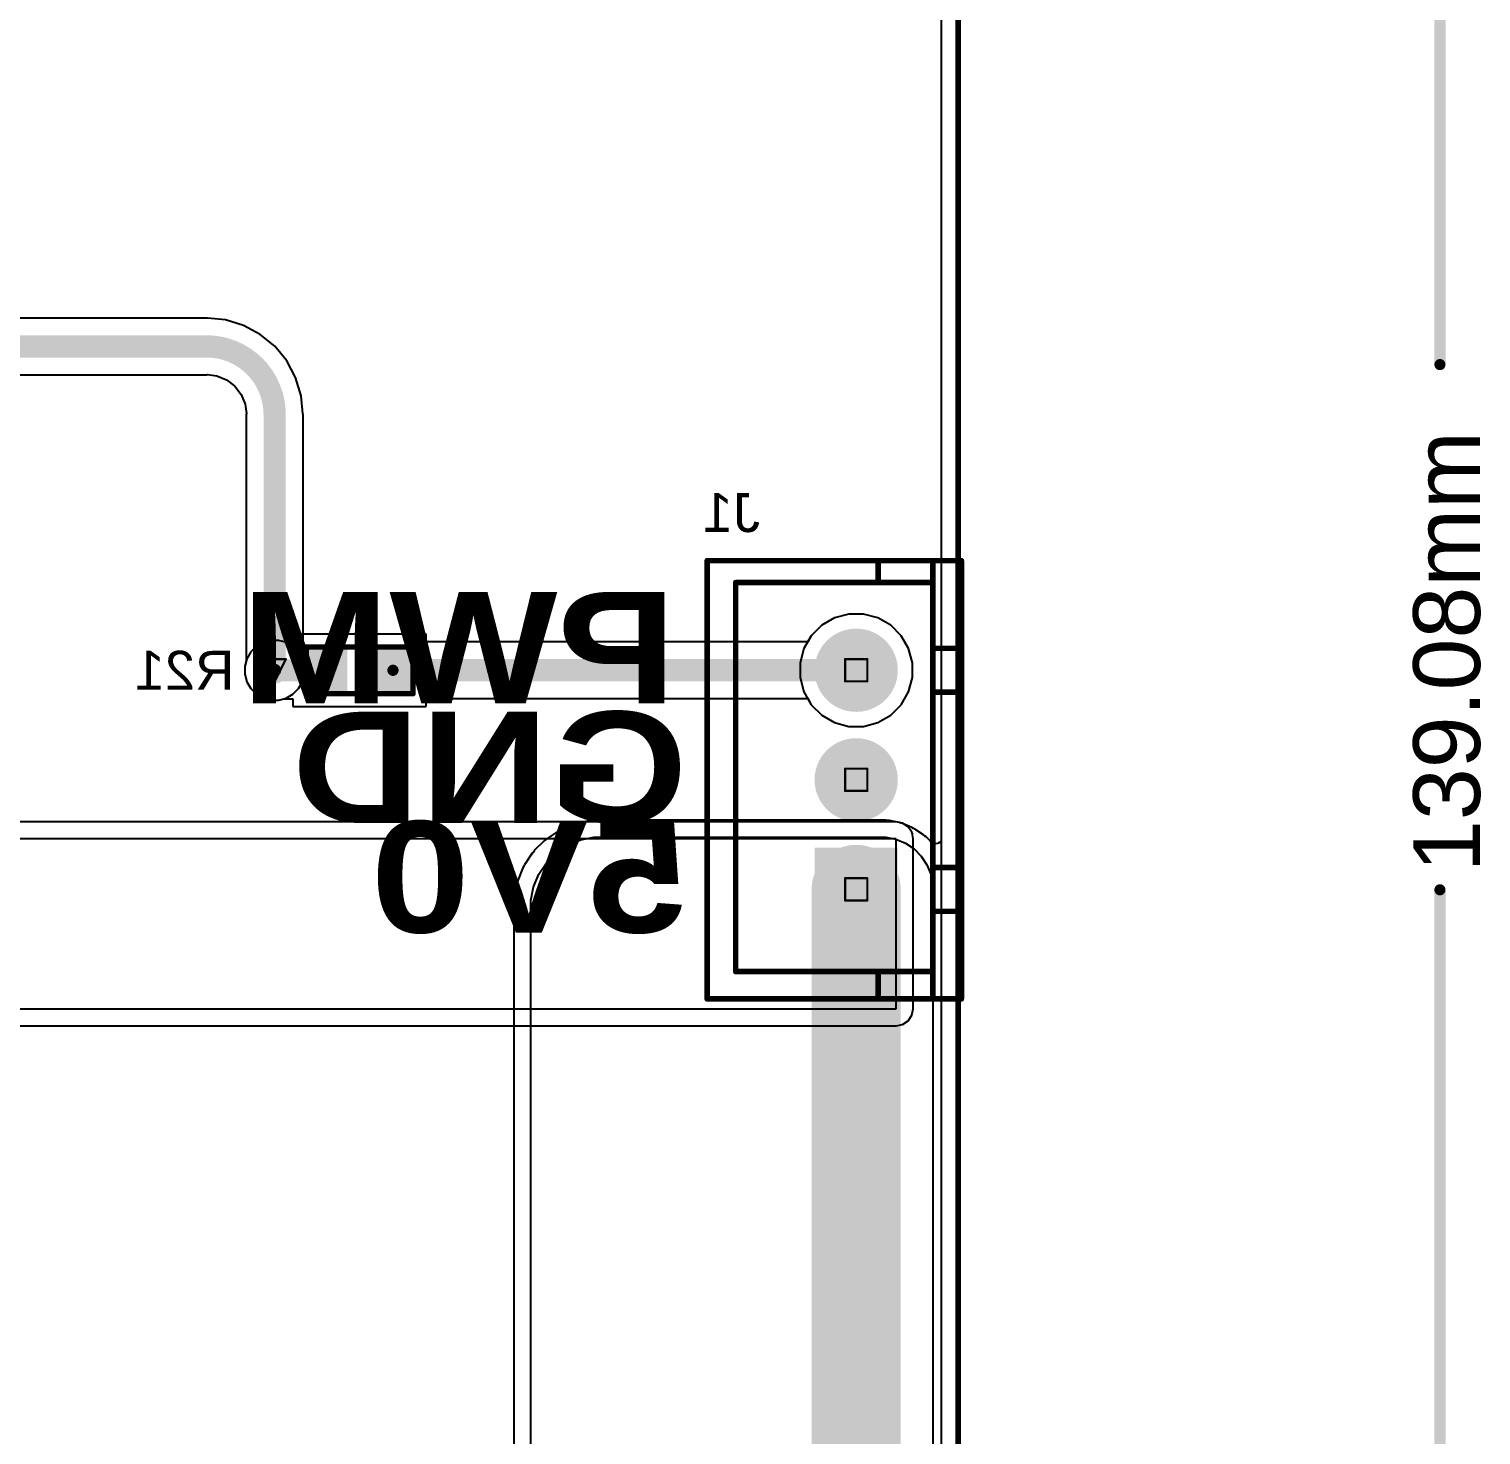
# Model space of a CAD drawing. Header units: inches. Extents: x -18 to 217, y -14 to 159.
# Drawn here: x 56.96 to 90.09, y 44.25 to 76.33 of the extents above; entities that cross this region are included whole.
import ezdxf

# ---------------------------------------------------------------- set-up
doc = ezdxf.new("R2010")
doc.units = ezdxf.units.IN
for name, color, linetype in [('Board Outline', 216, 'Continuous'), ('Bottom Layer', 5, 'Continuous'), ('Bottom Overlay', 54, 'Continuous'), ('Bottom Paste', 16, 'Continuous'), ('Bottom Solder', 6, 'Continuous'), ('Dimension', 6, 'Continuous'), ('Drill Drawing', 1, 'Continuous'), ('Multi-Layer', 9, 'Continuous'), ('Pad Holes', 156, 'Continuous'), ('Top Layer', 1, 'Continuous'), ('Top Solder', 216, 'Continuous'), ('Via Holes', 16, 'Continuous')]:
    doc.layers.add(name, color=color, linetype=linetype)
doc.styles.add('Arial', font='', dxfattribs={"height": 0.2})
doc.styles.add('Arial Black_Bold', font='', dxfattribs={"height": 0.2})
doc.styles.get('Arial').set_extended_font_data('Arial')
doc.styles.get('Arial Black_Bold').set_extended_font_data('Arial Black', bold=True)

# ---------------------------------------------------------------- blocks, each defined once
blk = doc.blocks.new('R___0603_B_2')
at = {"layer": 'Bottom Layer'}
for points in [[(-1.143, -0.4445), (-1.143, 0.4445), (-0.3809999999999999, 0.4445), (-0.3809999999999999, -0.4445)], [(0.3809999999999999, -0.4445), (0.3809999999999999, 0.4445), (1.143, 0.4445), (1.143, -0.4445)]]:
    blk.add_hatch(color=5, dxfattribs=at).paths.add_polyline_path(points)
at = {"layer": 'Bottom Paste'}
for points in [[(-1.143, -0.4445), (-1.143, 0.4445), (-0.3809999999999999, 0.4445), (-0.3809999999999999, -0.4445)], [(0.3809999999999999, -0.4445), (0.3809999999999999, 0.4445), (1.143, 0.4445), (1.143, -0.4445)]]:
    blk.add_hatch(color=16, dxfattribs=at).paths.add_polyline_path(points)
at = {"layer": 'Bottom Solder'}
for points in [[(-1.2446, -0.5460999999999999), (-1.2446, 0.5460999999999999), (-0.2794, 0.5460999999999999), (-0.2794, -0.5460999999999999)], [(0.2794, -0.5460999999999999), (0.2794, 0.5460999999999999), (1.2446, 0.5460999999999999), (1.2446, -0.5460999999999999)]]:
    blk.add_hatch(color=6, dxfattribs=at).paths.add_polyline_path(points)
at = {"layer": 'Bottom Overlay', "const_width": 0.127}
for points in [[(-1.2192, 0.53340254), (-1.21920508, -0.53339492)], [(1.21920508, 0.53339492), (-1.2192, 0.53340254)], [(1.21920508, 0.53339492), (1.2192, -0.53340254)], [(1.2192, -0.53340254), (-1.21920508, -0.53339492)]]:
    blk.add_lwpolyline(points, dxfattribs=at)
at = {"layer": 'Bottom Overlay', "const_width": 0.0635}
for points in [[(-1.25095, 0.53340254, 1), (-1.18745, 0.53340254, 1)], [(-1.25095, 0.53340254, 1), (-1.18745, 0.53340254, 1)], [(1.18745508, 0.53339492, 1), (1.25095508, 0.53339492, 1)], [(1.18745508, 0.53339492, 1), (1.25095508, 0.53339492, 1)], [(-1.25095508, -0.53339492, 1), (-1.18745508, -0.53339492, 1)], [(-1.25095508, -0.53339492, 1), (-1.18745508, -0.53339492, 1)], [(1.18745, -0.53340254, 1), (1.25095, -0.53340254, 1)], [(1.18745, -0.53340254, 1), (1.25095, -0.53340254, 1)]]:
    blk.add_lwpolyline(points, format="xyb", close=True, dxfattribs=at)
blk = doc.blocks.new('XH_3A_B_71')
at = {"layer": 'Bottom Layer'}
h = blk.add_hatch(color=5, dxfattribs=at)
edge = h.paths.add_edge_path()
edge.add_arc((-2.499995, 0), 0.8999982, 0, 360)
h = blk.add_hatch(color=5, dxfattribs=at)
edge = h.paths.add_edge_path()
edge.add_arc((0, 0), 0.8999982, 0, 360)
blk.add_hatch(color=5, dxfattribs=at).paths.add_polyline_path([(1.5999968, 0.8999982), (3.3999932, 0.8999982), (3.3999932, -0.8999982), (1.5999968, -0.8999982)])
at = {"layer": 'Bottom Solder'}
h = blk.add_hatch(color=6, dxfattribs=at)
edge = h.paths.add_edge_path()
edge.add_arc((-2.499995, 0), 0.9500107999999999, 0, 360)
h = blk.add_hatch(color=6, dxfattribs=at)
edge = h.paths.add_edge_path()
edge.add_arc((0, 0), 0.9500107999999999, 0, 360)
blk.add_hatch(color=6, dxfattribs=at).paths.add_polyline_path([(1.5499842, 0.9500107999999999), (3.4500058, 0.9500107999999999), (3.4500058, -0.9500107999999999), (1.5499842, -0.9500107999999999)])
at = {"layer": 'Multi-Layer'}
h = blk.add_hatch(color=9, dxfattribs=at)
edge = h.paths.add_edge_path()
edge.add_arc((-2.499995, 0), 0.8999982, 0, 360)
h = blk.add_hatch(color=9, dxfattribs=at)
edge = h.paths.add_edge_path()
edge.add_arc((0, 0), 0.8999982, 0, 360)
blk.add_hatch(color=9, dxfattribs=at).paths.add_polyline_path([(1.5999968, 0.8999982), (3.3999932, 0.8999982), (3.3999932, -0.8999982), (1.5999968, -0.8999982)])
at = {"layer": 'Pad Holes'}
h = blk.add_hatch(color=7, dxfattribs=at)
edge = h.paths.add_edge_path()
edge.add_arc((-2.499995, 0), 0.499999, 0, 360)
h = blk.add_hatch(color=7, dxfattribs=at)
edge = h.paths.add_edge_path()
edge.add_arc((0, 0), 0.499999, 0, 360)
h = blk.add_hatch(color=7, dxfattribs=at)
edge = h.paths.add_edge_path()
edge.add_arc((2.499995, 0), 0.499999, 0, 360)
at = {"layer": 'Top Layer'}
h = blk.add_hatch(color=1, dxfattribs=at)
edge = h.paths.add_edge_path()
edge.add_arc((-2.499995, 0), 0.8999982, 0, 360)
h = blk.add_hatch(color=1, dxfattribs=at)
edge = h.paths.add_edge_path()
edge.add_arc((0, 0), 0.8999982, 0, 360)
blk.add_hatch(color=1, dxfattribs=at).paths.add_polyline_path([(1.5999968, 0.8999982), (3.3999932, 0.8999982), (3.3999932, -0.8999982), (1.5999968, -0.8999982)])
at = {"layer": 'Top Solder'}
h = blk.add_hatch(color=216, dxfattribs=at)
edge = h.paths.add_edge_path()
edge.add_arc((-2.499995, 0), 0.9500107999999999, 0, 360)
h = blk.add_hatch(color=216, dxfattribs=at)
edge = h.paths.add_edge_path()
edge.add_arc((0, 0), 0.9500107999999999, 0, 360)
blk.add_hatch(color=216, dxfattribs=at).paths.add_polyline_path([(1.5499842, 0.9500107999999999), (3.4500058, 0.9500107999999999), (3.4500058, -0.9500107999999999), (1.5499842, -0.9500107999999999)])
at = {"layer": 'Bottom Overlay', "const_width": 0.127}
for points in [[(-4.99999508, 2.39999266), (5.00001286, 2.3999952)], [(-4.999989999999999, -3.39999066), (-4.99999508, 2.39999266)], [(-1.999869, 2.37515146), (-2.999867, 2.37515146)], [(-2.99986446, 1.75006), (-2.999867, 2.37515146)], [(-1.999869, 1.75006254), (-1.999869, 2.37515146)], [(2.000123, 2.37515146), (3.000121, 2.375154)], [(2.00012554, 1.75006254), (2.000123, 2.37515146)], [(3.000121, 1.75006), (3.000121, 2.375154)], [(5.0000154, -3.3999932), (5.00001286, 2.3999952)], [(-4.499737, 1.75006254), (-4.999863, 1.75006254)], [(-4.99986046, 0.500126), (-4.999863, 1.75006254)], [(-4.49999862, -2.750058), (-4.499991, 1.75006)], [(4.375017919999999, 1.75005746), (-4.499991, 1.75006)], [(-4.499737, 0.500126), (-4.499737, 1.75006254)], [(-2.99986446, 1.75006), (-1.999869, 1.75006254)], [(3.000121, 1.75006), (2.00012554, 1.75006254)], [(4.375017919999999, 1.75005746), (5.000116999999999, 1.75006254)], [(4.37502554, -2.750058), (4.375017919999999, 1.75005746)], [(4.375023, 0.500126), (4.375017919999999, 1.75005746)], [(5.000116999999999, 0.5001310800000001), (5.000116999999999, 1.75006254)], [(-4.499737, 0.500126), (-4.99986046, 0.500126)], [(4.375023, 0.500126), (5.000116999999999, 0.5001310800000001)], [(4.37502554, -2.750058), (-4.49999862, -2.750058)], [(5.0000154, -3.3999932), (-4.999989999999999, -3.39999066)]]:
    blk.add_lwpolyline(points, dxfattribs=at)
at = {"layer": 'Bottom Overlay', "const_width": 0.0635}
for points in [[(-5.031745079999999, 2.39999266, 1), (-4.96824508, 2.39999266, 1)], [(-5.031745079999999, 2.39999266, 1), (-4.96824508, 2.39999266, 1)], [(-3.031617, 2.37515146, 1), (-2.968117, 2.37515146, 1)], [(-3.031617, 2.37515146, 1), (-2.968117, 2.37515146, 1)], [(-2.031619, 2.37515146, 1), (-1.968119, 2.37515146, 1)], [(-2.031619, 2.37515146, 1), (-1.968119, 2.37515146, 1)], [(1.968373, 2.37515146, 1), (2.031873, 2.37515146, 1)], [(1.968373, 2.37515146, 1), (2.031873, 2.37515146, 1)], [(2.968371, 2.375154, 1), (3.031871, 2.375154, 1)], [(2.968371, 2.375154, 1), (3.031871, 2.375154, 1)], [(4.968262859999999, 2.3999952, 1), (5.03176286, 2.3999952, 1)], [(4.968262859999999, 2.3999952, 1), (5.03176286, 2.3999952, 1)], [(-5.031612999999999, 1.75006254, 1), (-4.968113, 1.75006254, 1)], [(-5.031612999999999, 1.75006254, 1), (-4.968113, 1.75006254, 1)], [(-4.531740999999999, 1.75006, 1), (-4.468240999999999, 1.75006, 1)], [(-4.531740999999999, 1.75006, 1), (-4.468240999999999, 1.75006, 1)], [(-4.531487, 1.75006254, 1), (-4.467987, 1.75006254, 1)], [(-4.531487, 1.75006254, 1), (-4.467987, 1.75006254, 1)], [(-3.03161446, 1.75006, 1), (-2.96811446, 1.75006, 1)], [(-3.03161446, 1.75006, 1), (-2.96811446, 1.75006, 1)], [(-2.031619, 1.75006254, 1), (-1.968119, 1.75006254, 1)], [(-2.031619, 1.75006254, 1), (-1.968119, 1.75006254, 1)], [(1.96837554, 1.75006254, 1), (2.03187554, 1.75006254, 1)], [(1.96837554, 1.75006254, 1), (2.03187554, 1.75006254, 1)], [(2.968371, 1.75006, 1), (3.031871, 1.75006, 1)], [(2.968371, 1.75006, 1), (3.031871, 1.75006, 1)], [(4.34326792, 1.75005746, 1), (4.40676792, 1.75005746, 1)], [(4.34326792, 1.75005746, 1), (4.40676792, 1.75005746, 1)], [(4.34326792, 1.75005746, 1), (4.40676792, 1.75005746, 1)], [(4.34326792, 1.75005746, 1), (4.40676792, 1.75005746, 1)], [(4.968367, 1.75006254, 1), (5.031867, 1.75006254, 1)], [(4.968367, 1.75006254, 1), (5.031867, 1.75006254, 1)], [(-5.03161046, 0.500126, 1), (-4.968110459999999, 0.500126, 1)], [(-5.03161046, 0.500126, 1), (-4.968110459999999, 0.500126, 1)], [(-4.531487, 0.500126, 1), (-4.467987, 0.500126, 1)], [(-4.531487, 0.500126, 1), (-4.467987, 0.500126, 1)], [(4.343273, 0.500126, 1), (4.406773, 0.500126, 1)], [(4.343273, 0.500126, 1), (4.406773, 0.500126, 1)], [(4.968367, 0.5001310800000001, 1), (5.031867, 0.5001310800000001, 1)], [(4.968367, 0.5001310800000001, 1), (5.031867, 0.5001310800000001, 1)], [(-4.53174862, -2.750058, 1), (-4.46824862, -2.750058, 1)], [(-4.53174862, -2.750058, 1), (-4.46824862, -2.750058, 1)], [(4.34327554, -2.750058, 1), (4.40677554, -2.750058, 1)], [(4.34327554, -2.750058, 1), (4.40677554, -2.750058, 1)], [(-5.03174, -3.39999066, 1), (-4.96824, -3.39999066, 1)], [(-5.03174, -3.39999066, 1), (-4.96824, -3.39999066, 1)], [(4.9682654, -3.3999932, 1), (5.031765399999999, -3.3999932, 1)], [(4.9682654, -3.3999932, 1), (5.031765399999999, -3.3999932, 1)]]:
    blk.add_lwpolyline(points, format="xyb", close=True, dxfattribs=at)

msp = doc.modelspace()

# ---------------------------------------------------------------- hatches: boundary and pattern name
at = {"layer": 'Bottom Layer'}
h = msp.add_hatch(color=5, dxfattribs=at)
edge = h.paths.add_edge_path()
edge.add_arc((62.56839912, 61.7006005), 0.2999994, 0, 360)
at = {"layer": 'Top Layer'}
h = msp.add_hatch(color=1, dxfattribs=at)
edge = h.paths.add_edge_path()
edge.add_arc((62.56839912, 61.7006005), 0.2999994, 0, 360)
at = {"layer": 'Via Holes'}
h = msp.add_hatch(color=7, dxfattribs=at)
edge = h.paths.add_edge_path()
edge.add_arc((62.56839912, 61.7006005), 0.1499997, 0, 360)

# ---------------------------------------------------------------- linework, layer by layer
at = {"layer": 'Board Outline', "const_width": 0.127}
msp.add_lwpolyline([(78.16099684, -1.4500479), (78.16099684, 82.39995204)], dxfattribs=at)
msp.add_lwpolyline([(78.16099684, -1.4500479), (78.16099684, 82.39995204)], dxfattribs=at)
msp.add_lwpolyline([(78.16099684, -1.4500479), (78.16099684, 82.39995204)], dxfattribs=at)
msp.add_lwpolyline([(78.16099684, -1.4500479), (78.16099684, 82.39995204)], dxfattribs=at)
at = {"layer": 'Bottom Layer'}
for p, q in [((77.77254701999999, 82.39995204), (77.77253939999999, -1.45005044)), ((75.667362, 62.98299315999999), (75.34156128, 62.89569589999999)), ((76.00465367999999, 62.98299315999999), (75.667362, 62.98299315999999)), ((76.3304544, 62.89569589999999), (76.00465367999999, 62.98299315999999)), ((75.0494562, 62.72705006), (74.81095273999999, 62.4885466)), ((75.34156128, 62.89569589999999), (75.0494562, 62.72705006)), ((76.62255948, 62.72705006), (76.3304544, 62.89569589999999)), ((76.86106294, 62.4885466), (76.62255948, 62.72705006)), ((62.30554214, 62.33519156), (62.15025415999999, 62.24553718)), ((62.47874474, 62.3815999), (62.30554214, 62.33519156)), ((62.65805349999999, 62.3815999), (62.47874474, 62.3815999)), ((62.78440834, 62.34774424), (62.65805349999999, 62.3815999)), ((62.98100688, 62.34774424), (62.78440834, 62.34774424)), ((66.02900688, 62.5255036), (62.98100688, 62.5255036)), ((62.98100688, 62.5255036), (62.98100688, 62.34774424)), ((66.02900688, 62.34943587999999), (66.02900688, 62.5255036)), ((74.73063794, 62.34943587999999), (66.02900688, 62.34943587999999)), ((74.81095273999999, 62.4885466), (74.73063794, 62.34943587999999)), ((77.02970877999999, 62.19644152), (76.86106294, 62.4885466)), ((61.93380806, 61.96345748), (61.88739971999999, 61.79025488)), ((62.02346243999999, 62.11874546), (61.93380806, 61.96345748)), ((62.15025415999999, 62.24553718), (62.02346243999999, 62.11874546)), ((77.11700603999999, 61.8706408), (77.02970877999999, 62.19644152)), ((61.88739971999999, 61.79025488), (61.88739971999999, 61.61094611999999)), ((77.11700603999999, 61.53334912), (77.11700603999999, 61.8706408)), ((61.88739971999999, 61.61094611999999), (61.93380806, 61.43774351999999)), ((61.93380806, 61.43774351999999), (62.02346243999999, 61.28245554)), ((62.02346243999999, 61.28245554), (62.15025415999999, 61.15566382)), ((77.02970877999999, 61.2075484), (77.11700603999999, 61.53334912)), ((62.15025415999999, 61.15566382), (62.30554214, 61.06600943999999)), ((62.30554214, 61.06600943999999), (62.47874474, 61.0196011)), ((62.47874474, 61.0196011), (62.65805349999999, 61.0196011)), ((62.65805349999999, 61.0196011), (62.78218838, 61.05286239999999)), ((62.78218838, 61.05286239999999), (62.98100688, 61.05286239999999)), ((62.98100688, 61.05286239999999), (62.98100688, 60.8745036)), ((66.02900688, 60.8745036), (66.02900688, 61.05455404)), ((66.02900688, 61.05455404), (74.73063794, 61.05455404)), ((74.73063794, 61.05455404), (74.81095273999999, 60.91544332)), ((76.86106294, 60.91544332), (77.02970877999999, 61.2075484)), ((62.98100688, 60.8745036), (66.02900688, 60.8745036)), ((74.81095273999999, 60.91544332), (75.0494562, 60.67693985999999)), ((75.0494562, 60.67693985999999), (75.34156128, 60.50829402)), ((76.3304544, 60.50829402), (76.62255948, 60.67693985999999)), ((76.62255948, 60.67693985999999), (76.86106294, 60.91544332)), ((75.34156128, 60.50829402), (75.667362, 60.42099675999999)), ((75.667362, 60.42099675999999), (76.00465367999999, 60.42099675999999)), ((76.00465367999999, 60.42099675999999), (76.3304544, 60.50829402)), ((76.74649624, 58.24446822), (50.99550888, 58.24446822)), ((76.89515482, 58.21489754), (76.74649624, 58.24446822)), ((77.021182, 58.13068892), (76.89515482, 58.21489754)), ((77.10539062, 58.00466174), (77.021182, 58.13068892)), ((77.10969846, 57.98300316), (77.10539062, 58.00466174)), ((77.11700603999999, 57.98300316), (77.10969846, 57.98300316)), ((77.11700603999999, 57.94626714), (77.11700603999999, 57.98300316)), ((76.74649624, 57.85600316), (50.98599404, 57.85600316)), ((76.74649624, 53.97899795999999), (76.74649624, 57.85600316)), ((77.1349613, 57.85600316), (77.11700603999999, 57.94626714)), ((77.1349613, 53.97899795999999), (77.1349613, 57.85600316)), ((34.00744023999999, 53.97900049999999), (74.3204, 53.97899795999999)), ((74.3204, 53.97899795999999), (76.74649624, 53.97899795999999)), ((76.89515482, 53.62010358), (77.021182, 53.7043122)), ((77.021182, 53.7043122), (77.10539062, 53.83033937999999)), ((77.10539062, 53.83033937999999), (77.1349613, 53.97899795999999)), ((34.00744023999999, 53.59053544), (74.3204, 53.59053289999999)), ((74.3204, 53.59053289999999), (76.74649624, 53.59053289999999)), ((76.74649624, 53.59053289999999), (76.89515482, 53.62010358))]:
    msp.add_line(p, q, dxfattribs=at)
for points, const_width in [([(62.56839912, 61.7006005), (62.5686963, 61.70030332)], 0.508), ([(62.5686963, 61.70030332), (63.74268175999999, 61.70030332)], 0.508), ([(63.74268175999999, 61.70030332), (63.74299418, 61.69999089999999)], 0.508), ([(65.26700688, 61.70199495999999), (65.26899823999999, 61.70199495999999)], 0.508), ([(65.26899823999999, 61.70199495999999), (75.83600784, 61.70199495999999)], 0.508), ([(63.74299418, 61.69999089999999), (63.74300688, 61.7000036)], 0.254), ([(65.26700688, 61.7000036), (65.26899823999999, 61.70199495999999)], 0.254)]:
    msp.add_lwpolyline(points, dxfattribs=dict(at, const_width=const_width))
for points, const_width in [([(62.44139911999999, 61.7006005, 1), (62.69539912, 61.7006005, 1)], 0.254), ([(62.44169629999999, 61.70030332, 1), (62.6956963, 61.70030332, 1)], 0.254), ([(62.44169629999999, 61.70030332, 1), (62.6956963, 61.70030332, 1)], 0.254), ([(63.61568175999999, 61.70030332, 1), (63.86968176, 61.70030332, 1)], 0.254), ([(63.61568175999999, 61.70030332, 1), (63.86968176, 61.70030332, 1)], 0.254), ([(63.61599417999999, 61.69999089999999, 1), (63.86999418, 61.69999089999999, 1)], 0.254), ([(65.14000688, 61.70199495999999, 1), (65.39400688, 61.70199495999999, 1)], 0.254), ([(65.14199823999999, 61.70199495999999, 1), (65.39599824, 61.70199495999999, 1)], 0.254), ([(65.14199823999999, 61.70199495999999, 1), (65.39599824, 61.70199495999999, 1)], 0.254), ([(75.70900784, 61.70199495999999, 1), (75.96300783999999, 61.70199495999999, 1)], 0.254), ([(63.67949418, 61.69999089999999, 1), (63.80649418, 61.69999089999999, 1)], 0.127), ([(63.67950687999999, 61.7000036, 1), (63.80650688, 61.7000036, 1)], 0.127), ([(65.20350687999999, 61.7000036, 1), (65.33050688, 61.7000036, 1)], 0.127), ([(65.20549824, 61.70199495999999, 1), (65.33249823999999, 61.70199495999999, 1)], 0.127)]:
    msp.add_lwpolyline(points, format="xyb", close=True, dxfattribs=dict(at, const_width=const_width))
at = {"layer": 'Dimension', "const_width": 0.254}
for points in [[(89.154, 68.67683496), (89.154, 132.63133494)], [(89.154, -6.45004806), (89.154, 56.69164938)]]:
    msp.add_lwpolyline(points, dxfattribs=at)
at = {"layer": 'Dimension', "const_width": 0.127}
for points in [[(89.09049999999999, 68.67683496, 1), (89.2175, 68.67683496, 1)], [(89.09049999999999, 56.69164938, 1), (89.2175, 56.69164938, 1)]]:
    msp.add_lwpolyline(points, format="xyb", close=True, dxfattribs=at)
at = {"layer": 'Drill Drawing', "const_width": 0.0508}
for points in [[(62.31439912, 61.95460049999999), (62.82239912, 61.95460049999999)], [(62.31439912, 61.95460049999999), (62.56839912, 61.4466005)], [(62.56839912, 61.4466005), (62.82239912, 61.95460049999999)], [(75.58200783999999, 61.95599496), (76.09000783999998, 61.95599496)], [(75.58200783999999, 61.44799496), (75.58200783999999, 61.95599496)], [(76.09000783999998, 61.44799496), (76.09000783999998, 61.95599496)], [(75.58200783999999, 61.44799496), (76.09000783999998, 61.44799496)], [(75.58200783999999, 59.45599995999999), (76.09000783999998, 59.45599995999999)], [(75.58200783999999, 58.94799996), (75.58200783999999, 59.45599995999999)], [(76.09000783999998, 58.94799996), (76.09000783999998, 59.45599995999999)], [(75.58200783999999, 58.94799996), (76.09000783999998, 58.94799996)], [(75.58200783999999, 56.95600496), (76.09000783999998, 56.95600496)], [(75.58200783999999, 56.44800496), (75.58200783999999, 56.95600496)], [(76.09000783999998, 56.44800496), (76.09000783999998, 56.95600496)], [(75.58200783999999, 56.44800496), (76.09000783999998, 56.44800496)]]:
    msp.add_lwpolyline(points, dxfattribs=at)
at = {"layer": 'Drill Drawing', "const_width": 0.0254}
for points in [[(62.30169911999999, 61.95460049999999, 1), (62.32709912, 61.95460049999999, 1)], [(62.30169911999999, 61.95460049999999, 1), (62.32709912, 61.95460049999999, 1)], [(62.80969911999999, 61.95460049999999, 1), (62.83509912, 61.95460049999999, 1)], [(62.80969911999999, 61.95460049999999, 1), (62.83509912, 61.95460049999999, 1)], [(75.56930784, 61.95599496, 1), (75.59470784, 61.95599496, 1)], [(75.56930784, 61.95599496, 1), (75.59470784, 61.95599496, 1)], [(76.07730784, 61.95599496, 1), (76.10270784, 61.95599496, 1)], [(76.07730784, 61.95599496, 1), (76.10270784, 61.95599496, 1)], [(62.55569912, 61.4466005, 1), (62.58109912, 61.4466005, 1)], [(62.55569912, 61.4466005, 1), (62.58109912, 61.4466005, 1)], [(75.56930784, 61.44799496, 1), (75.59470784, 61.44799496, 1)], [(75.56930784, 61.44799496, 1), (75.59470784, 61.44799496, 1)], [(76.07730784, 61.44799496, 1), (76.10270784, 61.44799496, 1)], [(76.07730784, 61.44799496, 1), (76.10270784, 61.44799496, 1)], [(75.56930784, 59.45599995999999, 1), (75.59470784, 59.45599995999999, 1)], [(75.56930784, 59.45599995999999, 1), (75.59470784, 59.45599995999999, 1)], [(76.07730784, 59.45599995999999, 1), (76.10270784, 59.45599995999999, 1)], [(76.07730784, 59.45599995999999, 1), (76.10270784, 59.45599995999999, 1)], [(75.56930784, 58.94799996, 1), (75.59470784, 58.94799996, 1)], [(75.56930784, 58.94799996, 1), (75.59470784, 58.94799996, 1)], [(76.07730784, 58.94799996, 1), (76.10270784, 58.94799996, 1)], [(76.07730784, 58.94799996, 1), (76.10270784, 58.94799996, 1)], [(75.56930784, 56.95600496, 1), (75.59470784, 56.95600496, 1)], [(75.56930784, 56.95600496, 1), (75.59470784, 56.95600496, 1)], [(76.07730784, 56.95600496, 1), (76.10270784, 56.95600496, 1)], [(76.07730784, 56.95600496, 1), (76.10270784, 56.95600496, 1)], [(75.56930784, 56.44800496, 1), (75.59470784, 56.44800496, 1)], [(75.56930784, 56.44800496, 1), (75.59470784, 56.44800496, 1)], [(76.07730784, 56.44800496, 1), (76.10270784, 56.44800496, 1)], [(76.07730784, 56.44800496, 1), (76.10270784, 56.44800496, 1)]]:
    msp.add_lwpolyline(points, format="xyb", close=True, dxfattribs=at)
at = {"layer": 'Top Layer'}
for p, q in [((77.77254701999999, 82.39995204), (77.77254448, 57.79364616)), ((61.01473192, 69.73944141999999), (26.98299912, 69.73944141999999)), ((61.03316977999999, 69.73577365999999), (61.01473192, 69.73944141999999)), ((61.44378618, 69.69533177999999), (61.03316977999999, 69.73577365999999)), ((61.85635075999999, 69.5701809), (61.44378618, 69.69533177999999)), ((62.23657351999999, 69.36694788), (61.85635075999999, 69.5701809)), ((62.56984184, 69.09344322), (62.23657351999999, 69.36694788)), ((62.8433465, 68.7601749), (62.56984184, 69.09344322)), ((63.04657951999999, 68.37995214), (62.8433465, 68.7601749)), ((26.98299912, 68.44455958), (61.01473192, 68.44455958)), ((61.01473192, 68.44455958), (61.03759954, 68.44910872)), ((61.03759954, 68.44910872), (61.2512364, 68.42098329999999)), ((61.2512364, 68.42098329999999), (61.47162458, 68.32969569999999)), ((61.47162458, 68.32969569999999), (61.6608749, 68.18447628)), ((63.1717304, 67.96738756), (63.04657951999999, 68.37995214)), ((61.6608749, 68.18447628), (61.80609432, 67.99522596)), ((61.80609432, 67.99522596), (61.89738192, 67.77483778)), ((63.21217228, 67.55677116), (63.1717304, 67.96738756)), ((61.89738192, 67.77483778), (61.92550734, 67.56120092)), ((61.92550734, 67.56120092), (61.92095819999999, 67.5383333)), ((61.92095819999999, 67.5383333), (61.92095819999999, 61.91549973999999)), ((63.21584004, 67.5383333), (63.21217228, 67.55677116)), ((63.21584004, 61.91549973999999), (63.21584004, 67.5383333)), ((75.667362, 62.98299315999999), (75.34156128, 62.89569589999999)), ((76.00465367999999, 62.98299315999999), (75.667362, 62.98299315999999)), ((76.3304544, 62.89569589999999), (76.00465367999999, 62.98299315999999)), ((75.0494562, 62.72705006), (74.81095273999999, 62.4885466)), ((75.34156128, 62.89569589999999), (75.0494562, 62.72705006)), ((76.62255948, 62.72705006), (76.3304544, 62.89569589999999)), ((76.86106294, 62.4885466), (76.62255948, 62.72705006)), ((74.81095273999999, 62.4885466), (74.6423069, 62.19644152)), ((77.02970877999999, 62.19644152), (76.86106294, 62.4885466)), ((74.6423069, 62.19644152), (74.55500964, 61.8706408)), ((77.11700603999999, 61.8706408), (77.02970877999999, 62.19644152)), ((61.92095819999999, 61.91549973999999), (61.88739971999999, 61.79025488)), ((61.88739971999999, 61.79025488), (61.88739971999999, 61.61094611999999)), ((63.24939852, 61.79025488), (63.21584004, 61.91549973999999)), ((63.24939852, 61.61094611999999), (63.24939852, 61.79025488)), ((74.55500964, 61.8706408), (74.55500964, 61.53334912)), ((77.11700603999999, 61.53334912), (77.11700603999999, 61.8706408)), ((61.88739971999999, 61.61094611999999), (61.93380806, 61.43774351999999)), ((61.93380806, 61.43774351999999), (62.02346243999999, 61.28245554)), ((62.02346243999999, 61.28245554), (62.15025415999999, 61.15566382)), ((62.98654407999999, 61.15566382), (63.11333579999999, 61.28245554)), ((63.11333579999999, 61.28245554), (63.20299017999999, 61.43774351999999)), ((63.20299017999999, 61.43774351999999), (63.24939852, 61.61094611999999)), ((74.55500964, 61.53334912), (74.6423069, 61.2075484)), ((77.02970877999999, 61.2075484), (77.11700603999999, 61.53334912)), ((62.15025415999999, 61.15566382), (62.30554214, 61.06600943999999)), ((62.30554214, 61.06600943999999), (62.47874474, 61.0196011)), ((62.47874474, 61.0196011), (62.65805349999999, 61.0196011)), ((62.65805349999999, 61.0196011), (62.8312561, 61.06600943999999)), ((62.8312561, 61.06600943999999), (62.98654407999999, 61.15566382)), ((74.6423069, 61.2075484), (74.81095273999999, 60.91544332)), ((76.86106294, 60.91544332), (77.02970877999999, 61.2075484)), ((74.81095273999999, 60.91544332), (75.0494562, 60.67693985999999)), ((75.0494562, 60.67693985999999), (75.34156128, 60.50829402)), ((76.3304544, 60.50829402), (76.62255948, 60.67693985999999)), ((76.62255948, 60.67693985999999), (76.86106294, 60.91544332)), ((75.34156128, 60.50829402), (75.667362, 60.42099675999999)), ((75.667362, 60.42099675999999), (76.00465367999999, 60.42099675999999)), ((76.00465367999999, 60.42099675999999), (76.3304544, 60.50829402)), ((69.03677836, 58.03146381999999), (68.77469099999999, 57.85634352)), ((69.07213261999999, 58.04610692), (69.03677836, 58.03146381999999)), ((69.10394611999999, 58.06736418), (69.07213261999999, 58.04610692)), ((69.39516219999999, 58.1879837), (69.10394611999999, 58.06736418)), ((69.43268561999999, 58.19544621999999), (69.39516219999999, 58.1879837)), ((69.46803734, 58.21008932), (69.43268561999999, 58.19544621999999)), ((69.7771909, 58.27157764), (69.46803734, 58.21008932)), ((69.81545346, 58.2715751), (69.7771909, 58.27157764)), ((69.85298196, 58.27904016), (69.81545346, 58.2715751)), ((70.01046957999999, 58.27903508), (69.85298196, 58.27904016)), ((70.01059658, 58.27906048), (70.01046957999999, 58.27903508)), ((76.39731735999999, 58.2790554), (70.01059658, 58.27906048)), ((76.51439866, 58.27906302), (76.39731735999999, 58.2790554)), ((76.55193478, 58.27159795999999), (76.51439866, 58.27906302)), ((76.59019733999999, 58.27160049999999), (76.55193478, 58.27159795999999)), ((76.81985905999998, 58.22592622000001), (76.59019733999999, 58.27160049999999)), ((76.85521078000001, 58.21128565999999), (76.81985905999998, 58.22592622000001)), ((76.89273928, 58.20382059999999), (76.85521078000001, 58.21128565999999)), ((77.1090787, 58.11421447999999), (76.89273928, 58.20382059999999)), ((77.1408922, 58.09295722), (77.1090787, 58.11421447999999)), ((77.17624138, 58.07831666), (77.1408922, 58.09295722)), ((77.37093999999999, 57.94822547999999), (77.17624138, 58.07831666)), ((68.71582396, 57.80803272), (68.49293642, 57.58514518)), ((68.74763492, 57.82928744), (68.71582396, 57.80803272)), ((68.77469099999999, 57.85634352), (68.74763492, 57.82928744)), ((68.99050971999999, 57.53334696), (69.25259708, 57.70846725999999)), ((69.25259708, 57.70846725999999), (69.5438157, 57.82908678)), ((69.5438157, 57.82908678), (69.85296926, 57.8905751)), ((69.85296926, 57.8905751), (70.01057372, 57.89057001999999)), ((70.01057372, 57.89057001999999), (70.01059658, 57.89059542)), ((70.01059658, 57.89059542), (76.39734276, 57.89059034)), ((76.39734276, 57.89059034), (76.51442406, 57.89059795999999)), ((76.51442406, 57.89059795999999), (76.74408578, 57.84492367999999)), ((76.74408578, 57.84492367999999), (76.9604252, 57.75531756)), ((76.9604252, 57.75531756), (77.15512381999999, 57.62522638)), ((77.39799354, 57.92117193999999), (77.37093999999999, 57.94822547999999)), ((77.42981719999999, 57.89990706), (77.39799354, 57.92117193999999)), ((77.59474447999999, 57.73497216), (77.42981719999999, 57.89990706)), ((77.5998829, 57.7350001), (77.59474447999999, 57.73497216)), ((77.69703027999999, 57.74949841999999), (77.5998829, 57.7350001)), ((77.77254448, 57.79364616), (77.69703027999999, 57.74949841999999)), ((68.44462308, 57.52627814), (68.26950532, 57.26418824)), ((68.47168423999999, 57.55333676), (68.44462308, 57.52627814)), ((68.49293642, 57.58514518), (68.47168423999999, 57.55333676)), ((68.59250442, 57.04837206), (68.76762217999999, 57.31045942)), ((68.76762217999999, 57.31045942), (68.99050971999999, 57.53334696)), ((77.15512381999999, 57.62522638), (77.32069625999999, 57.45964632)), ((77.32069625999999, 57.45964632), (77.4507849, 57.26494516)), ((68.23360749999999, 57.1970281), (68.11298543999999, 56.90581201999999)), ((68.25486475999999, 57.2288416), (68.23360749999999, 57.1970281)), ((68.26950532, 57.26418824), (68.25486475999999, 57.2288416)), ((68.47188236, 56.75715598), (68.59250442, 57.04837206)), ((77.4507849, 57.26494516), (77.5403834, 57.04860319999999)), ((77.5403834, 57.04860319999999), (77.57630154, 56.86796348)), ((68.09087982, 56.83293433999999), (68.0293915, 56.52378078)), ((68.10552038, 56.86828351999999), (68.09087982, 56.83293433999999)), ((68.11298543999999, 56.90581201999999), (68.10552038, 56.86828351999999)), ((68.41039404, 56.44800241999999), (68.47188236, 56.75715598)), ((77.57630154, 56.86796348), (77.58603989999999, 56.70226911999999)), ((77.58603989999999, 56.70186018), (77.58603735999999, 56.70185764)), ((77.58603735999999, 56.70185764), (77.58606529999999, 56.70184239999999)), ((77.58603989999999, 56.70226911999999), (77.58603989999999, 56.70186018)), ((77.58606529999999, 56.70184239999999), (77.58605768, -1.13053114)), ((68.02939404, 56.48551822), (68.02192898, 56.44798972)), ((68.02192898, 56.44798972), (68.02193406, 56.29038271999999)), ((68.0293915, 56.52378078), (68.02939404, 56.48551822)), ((68.41039912, 56.29039542), (68.41039404, 56.44800241999999)), ((68.02193406, 56.29038271999999), (68.02193406, 32.04153358)), ((68.41039912, 32.03150565999999), (68.41039912, 56.29039542))]:
    msp.add_line(p, q, dxfattribs=at)
for points, const_width in [([(26.98299912, 69.0920005), (61.01473192, 69.0920005)], 0.508), ([(62.56839912, 61.7006005), (62.56839912, 67.5383333)], 0.508), ([(75.83600784, 22.46547958), (75.83600784, 56.70200496)], 2.032)]:
    msp.add_lwpolyline(points, dxfattribs=dict(at, const_width=const_width))
for points, const_width in [([(60.88773192, 69.0920005, 1), (61.14173191999999, 69.0920005, 1)], 0.254), ([(60.88773192, 69.0920005, 1), (61.14173191999999, 69.0920005, 1)], 0.254), ([(62.44139911999999, 67.5383333, 1), (62.69539912, 67.5383333, 1)], 0.254), ([(62.44139911999999, 67.5383333, 1), (62.69539912, 67.5383333, 1)], 0.254), ([(62.44139911999999, 61.7006005, 1), (62.69539912, 61.7006005, 1)], 0.254), ([(75.32800784, 56.70200496, 1), (76.34400784, 56.70200496, 1)], 1.016)]:
    msp.add_lwpolyline(points, format="xyb", close=True, dxfattribs=dict(at, const_width=const_width))
at = {"layer": 'Top Layer', "const_width": 0.508}
msp.add_lwpolyline([(61.01473192, 69.0920005, -0.4142135623730951), (62.56839912, 67.5383333)], format="xyb", dxfattribs=at)

# ---------------------------------------------------------------- block references
for name, p, rotation in [('XH_3A_B_71', (75.83600784, 59.20199996), 270), ('R___0603_B_2', (64.50500688, 61.7000036), 180)]:
    msp.add_blockref(name, p, dxfattribs=dict(rotation=rotation))

# ---------------------------------------------------------------- texts
at = {"layer": 'Bottom Overlay', "style": 'Arial', "text_generation_flag": 2}
for s, p in [('J1', (73.64256035999999, 64.85588247999999)), ('R21', (61.64942966, 61.25624527999999))]:
    msp.add_text(s, height=0.889, dxfattribs=at).set_placement(p)
at = {"layer": 'Bottom Overlay', "style": 'Arial Black_Bold', "text_generation_flag": 2}
for s, p in [('PWM', (71.72900818, 60.94944122)), ('GND', (71.98300818, 58.21659172)), ('5V0', (71.98300818, 55.71677198))]:
    msp.add_text(s, height=2.54, rotation=360, dxfattribs=at).set_placement(p)
at = {"layer": 'Dimension', "style": 'Arial'}
msp.add_text('139.08mm', height=1.524, rotation=90, dxfattribs=at).set_placement((90.06815362, 57.09804938))

doc.saveas('drawing.dxf')
